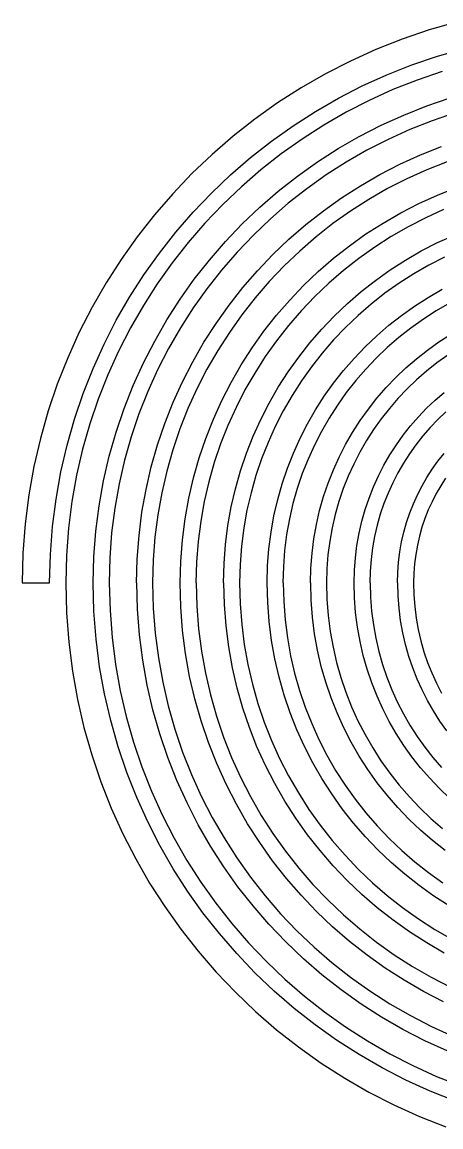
# Model space of a CAD drawing. Extents: x 0 to 85, y 0 to 82.
# Drawn here: x 0 to 29.6, y 2.5 to 80.7 of the extents above; entities that cross this region are included whole.
import ezdxf

# ---------------------------------------------------------------- set-up
doc = ezdxf.new("R2010")
doc.units = 0
doc.layers.get('0').update_dxf_attribs({"linetype": 'CONTINUOUS'})

msp = doc.modelspace()

# ---------------------------------------------------------------- linework, layer by layer
at = {"color": 0}
for p, q in [((30.7468, 80.6581), (28.8037, 80.1053)), ((28.8037, 80.1053), (26.9007, 79.459)), ((26.9007, 79.459), (25.0403, 78.7245)), ((25.0403, 78.7245), (23.2268, 77.9032)), ((27.5704, 77.6277), (29.3825, 78.2422)), ((29.3825, 78.2422), (31.2333, 78.7686)), ((23.2268, 77.9032), (21.4602, 76.998)), ((25.7996, 76.9288), (27.5704, 77.6277)), ((21.4602, 76.998), (19.7445, 76.0099)), ((24.0716, 76.1464), (25.7996, 76.9288)), ((29.7202, 77.1578), (27.9604, 76.5609)), ((19.7445, 76.0099), (18.0812, 74.942)), ((22.389, 75.2835), (24.0716, 76.1464)), ((26.2406, 75.8818), (24.5635, 75.1223)), ((27.9604, 76.5609), (26.2406, 75.8818)), ((20.7546, 74.3423), (22.389, 75.2835)), ((24.5635, 75.1223), (22.9292, 74.2844)), ((28.6301, 74.7296), (30.2989, 75.2962)), ((18.0812, 74.942), (16.4744, 73.7994)), ((19.1713, 73.3256), (20.7546, 74.3423)), ((22.9292, 74.2844), (21.3431, 73.3707)), ((26.9999, 74.0847), (28.6301, 74.7296)), ((16.4744, 73.7994), (14.9255, 72.5812)), ((25.4083, 73.364), (26.9999, 74.0847)), ((29.0146, 73.6808), (27.434, 73.0567)), ((30.631, 74.2294), (29.0146, 73.6808)), ((17.6403, 72.2369), (19.1713, 73.3256)), ((21.3431, 73.3707), (19.8052, 72.3844)), ((23.858, 72.5703), (25.4083, 73.364)), ((27.434, 73.0567), (25.8919, 72.3579)), ((14.9255, 72.5812), (13.4386, 71.2929)), ((16.1658, 71.0777), (17.6403, 72.2369)), ((19.8052, 72.3844), (18.3196, 71.3274)), ((22.3532, 71.7035), (23.858, 72.5703)), ((25.8919, 72.3579), (24.3899, 71.5892)), ((13.4386, 71.2929), (12.0151, 69.9354)), ((18.3196, 71.3274), (16.8879, 70.2014)), ((20.8952, 70.7679), (22.3532, 71.7035)), ((24.3899, 71.5892), (22.9319, 70.7485)), ((26.7353, 70.6011), (28.1919, 71.2597)), ((28.1919, 71.2597), (29.6843, 71.8495)), ((14.7491, 69.85), (16.1658, 71.0777)), ((19.4855, 69.7646), (20.8952, 70.7679)), ((22.9319, 70.7485), (21.5181, 69.8419)), ((25.3187, 69.8747), (26.7353, 70.6011)), ((30.0743, 70.7831), (28.6329, 70.2137)), ((12.0151, 69.9354), (10.6577, 68.5105)), ((13.3931, 68.5574), (14.7491, 69.85)), ((16.8879, 70.2014), (15.5126, 69.0093)), ((18.1281, 68.6964), (19.4855, 69.7646)), ((21.5181, 69.8419), (20.1538, 68.8703)), ((23.942, 69.0824), (25.3187, 69.8747)), ((27.2273, 69.5773), (25.8603, 68.8756)), ((28.6329, 70.2137), (27.2273, 69.5773)), ((15.5126, 69.0093), (14.1952, 67.7541)), ((20.1538, 68.8703), (18.8378, 67.8353)), ((22.6081, 68.2255), (23.942, 69.0824)), ((25.8603, 68.8756), (24.5305, 68.1108)), ((29.3922, 68.417), (30.744, 68.9515)), ((10.6577, 68.5105), (9.36791, 67.0235)), ((12.1006, 67.2013), (13.3931, 68.5574)), ((16.8231, 67.5665), (18.1281, 68.6964)), ((21.3183, 67.3089), (22.6081, 68.2255)), ((24.5305, 68.1108), (23.2434, 67.2842)), ((28.072, 67.8201), (29.3922, 68.417)), ((14.1952, 67.7541), (12.9398, 66.4379)), ((15.5746, 66.3758), (16.8231, 67.5665)), ((18.8378, 67.8353), (17.5727, 66.7413)), ((20.0767, 66.3317), (21.3183, 67.3089)), ((23.2434, 67.2842), (21.9976, 66.3981)), ((26.7877, 67.1615), (28.072, 67.8201)), ((29.8263, 67.3887), (28.5571, 66.8143)), ((9.36791, 67.0235), (8.15111, 65.4749)), ((10.8727, 65.7849), (12.1006, 67.2013)), ((17.5727, 66.7413), (16.3628, 65.5863)), ((24.332, 65.6678), (25.5405, 66.4436)), ((25.5405, 66.4436), (26.7877, 67.1615)), ((28.5571, 66.8143), (27.321, 66.1804)), ((9.7124, 64.3089), (10.8727, 65.7849)), ((12.9398, 66.4379), (11.7492, 65.0628)), ((14.3839, 65.1274), (15.5746, 66.3758)), ((18.8832, 65.2985), (20.0767, 66.3317)), ((21.9976, 66.3981), (20.7987, 65.4554)), ((23.1648, 64.8367), (24.332, 65.6678)), ((27.321, 66.1804), (26.1193, 65.4886)), ((8.15111, 65.4749), (7.00733, 63.8679)), ((11.7492, 65.0628), (10.6233, 63.6309)), ((13.2526, 63.8224), (14.3839, 65.1274)), ((16.3628, 65.5863), (15.2094, 64.3763)), ((17.7409, 64.2084), (18.8832, 65.2985)), ((20.7987, 65.4554), (19.6467, 64.4578)), ((26.1193, 65.4886), (24.9563, 64.7418)), ((28.2484, 64.4659), (29.4004, 65.0558)), ((29.4004, 65.0558), (30.5842, 65.592)), ((8.62376, 62.7793), (9.7124, 64.3089)), ((15.2094, 64.3763), (14.1139, 63.1126)), ((16.6522, 63.0661), (17.7409, 64.2084)), ((19.6467, 64.4578), (18.5443, 63.4062)), ((22.039, 63.9519), (23.1648, 64.8367)), ((24.9563, 64.7418), (23.8318, 63.9424)), ((27.1294, 63.821), (28.2484, 64.4659)), ((7.00733, 63.8679), (5.94071, 62.206)), ((10.6233, 63.6309), (9.56497, 62.1439)), ((12.1846, 62.4635), (13.2526, 63.8224)), ((18.5443, 63.4062), (17.4928, 62.3023)), ((20.9572, 63.0149), (22.039, 63.9519)), ((23.8318, 63.9424), (22.7487, 63.0908)), ((26.0463, 63.1254), (27.1294, 63.821)), ((28.79, 63.4668), (27.7192, 62.8495)), ((29.8924, 64.0334), (28.79, 63.4668)), ((7.60815, 61.196), (8.62376, 62.7793)), ((14.1139, 63.1126), (13.079, 61.7968)), ((15.6187, 61.8726), (16.6522, 63.0661)), ((19.9223, 62.0282), (20.9572, 63.0149)), ((22.7487, 63.0908), (21.7083, 62.188)), ((24.9976, 62.3796), (26.0463, 63.1254)), ((27.7192, 62.8495), (26.6802, 62.1841)), ((5.94071, 62.206), (4.95268, 60.4905)), ((9.56497, 62.1439), (8.57966, 60.6076)), ((11.1828, 61.0553), (12.1846, 62.4635)), ((13.079, 61.7968), (12.1074, 60.4312)), ((14.6417, 60.6309), (15.6187, 61.8726)), ((17.4928, 62.3023), (16.4951, 61.1505)), ((18.9356, 60.9921), (19.9223, 62.0282)), ((21.7083, 62.188), (20.7119, 61.2387)), ((23.9875, 61.5858), (24.9976, 62.3796)), ((26.6802, 62.1841), (25.677, 61.4701)), ((6.66694, 59.5616), (7.60815, 61.196)), ((10.2457, 59.5976), (11.1828, 61.0553)), ((16.4951, 61.1505), (15.5512, 59.9514)), ((17.9985, 59.9115), (18.9356, 60.9921)), ((20.7119, 61.2387), (19.7611, 60.2425)), ((23.0174, 60.7452), (23.9875, 61.5858)), ((25.677, 61.4701), (24.7096, 60.7095)), ((27.7702, 60.5677), (28.7293, 61.1837)), ((28.7293, 61.1837), (29.7188, 61.7527)), ((4.95268, 60.4905), (4.04731, 58.7237)), ((8.57966, 60.6076), (7.66604, 59.0201)), ((12.1074, 60.4312), (11.2007, 59.0187)), ((13.7239, 59.3411), (14.6417, 60.6309)), ((19.7611, 60.2425), (18.8598, 59.2018)), ((22.09, 59.8607), (23.0174, 60.7452)), ((24.7096, 60.7095), (23.7808, 59.9048)), ((26.8428, 59.9073), (27.7702, 60.5677)), ((29.3081, 60.2287), (28.3931, 59.6413)), ((30.2507, 60.7716), (29.3081, 60.2287)), ((5.80429, 57.8788), (6.66694, 59.5616)), ((9.38029, 58.0912), (10.2457, 59.5976)), ((15.5512, 59.9514), (14.6665, 58.7072)), ((17.1138, 58.7858), (17.9985, 59.9115)), ((21.2039, 58.9319), (22.09, 59.8607)), ((23.7808, 59.9048), (22.892, 59.0571)), ((25.9498, 59.206), (26.8428, 59.9073)), ((28.3931, 59.6413), (27.5098, 59.013)), ((4.04731, 58.7237), (3.22461, 56.9087)), ((7.66604, 59.0201), (6.82819, 57.3871)), ((11.2007, 59.0187), (10.3615, 57.5592)), ((12.8681, 58.0072), (13.7239, 59.3411)), ((14.6665, 58.7072), (13.8396, 57.4188)), ((16.2829, 57.6171), (17.1138, 58.7858)), ((18.8598, 59.2018), (18.0082, 58.1173)), ((20.3633, 57.9617), (21.2039, 58.9319)), ((22.892, 59.0571), (22.0445, 58.1685)), ((25.0927, 58.462), (25.9498, 59.206)), ((27.5098, 59.013), (26.6595, 58.3449)), ((5.02158, 56.1509), (5.80429, 57.8788)), ((8.58516, 56.5422), (9.38029, 58.0912)), ((12.0758, 56.6318), (12.8681, 58.0072)), ((18.0082, 58.1173), (17.2075, 56.9944)), ((19.5695, 56.9517), (20.3633, 57.9617)), ((22.0445, 58.1685), (21.2397, 57.2396)), ((24.27, 57.6792), (25.0927, 58.462)), ((26.6595, 58.3449), (25.8423, 57.6365)), ((28.677, 57.4516), (29.4831, 58.0249)), ((29.4831, 58.0249), (30.3182, 58.5611)), ((6.82819, 57.3871), (6.06887, 55.7086)), ((10.3615, 57.5592), (9.59115, 56.0585)), ((13.8396, 57.4188), (13.0748, 56.0903)), ((15.5071, 56.4085), (16.2829, 57.6171)), ((21.2397, 57.2396), (20.4804, 56.2737)), ((23.4873, 56.8579), (24.27, 57.6792)), ((25.8423, 57.6365), (25.0596, 56.8896)), ((27.8997, 56.8399), (28.677, 57.4516)), ((30.1184, 57.0837), (29.3563, 56.5422)), ((3.22461, 56.9087), (2.49011, 55.0485)), ((7.86447, 54.9508), (8.58516, 56.5422)), ((11.3482, 55.214), (12.0758, 56.6318)), ((14.7891, 55.1614), (15.5071, 56.4085)), ((17.2075, 56.9944), (16.4607, 55.8299)), ((18.824, 55.9043), (19.5695, 56.9517)), ((22.7445, 55.9992), (23.4873, 56.8579)), ((25.0596, 56.8896), (24.3141, 56.1082)), ((27.1529, 56.1936), (27.8997, 56.8399)), ((29.3563, 56.5422), (28.6218, 55.9636)), ((4.32153, 54.3789), (5.02158, 56.1509)), ((6.06887, 55.7086), (5.38949, 53.9888)), ((9.59115, 56.0585), (8.89385, 54.5165)), ((13.0748, 56.0903), (12.3734, 54.7218)), ((16.4607, 55.8299), (15.7703, 54.6294)), ((18.1281, 54.8199), (18.824, 55.9043)), ((20.4804, 56.2737), (19.7666, 55.269)), ((22.0417, 55.1064), (22.7445, 55.9992)), ((24.3141, 56.1082), (23.6058, 55.2898)), ((25.7569, 54.7977), (26.4377, 55.5113)), ((26.4377, 55.5113), (27.1529, 56.1936)), ((28.6218, 55.9636), (27.9163, 55.353)), ((2.49011, 55.0485), (1.84519, 53.1467)), ((7.22094, 53.3192), (7.86447, 54.9508)), ((10.6894, 53.7587), (11.3482, 55.214)), ((12.3734, 54.7218), (11.7367, 53.3164)), ((14.1304, 53.8773), (14.7891, 55.1614)), ((17.4845, 53.7009), (18.1281, 54.8199)), ((19.7666, 55.269), (19.0996, 54.2315)), ((21.383, 54.1803), (22.0417, 55.1064)), ((23.6058, 55.2898), (22.9361, 54.4393)), ((25.1092, 54.0508), (25.7569, 54.7977)), ((27.9163, 55.353), (27.2411, 54.7095)), ((3.70692, 52.5667), (4.32153, 54.3789)), ((5.38949, 53.9888), (4.7928, 52.2291)), ((8.89385, 54.5165), (8.26823, 52.9361)), ((15.7703, 54.6294), (15.1364, 53.3936)), ((19.0996, 54.2315), (18.4836, 53.1604)), ((20.767, 53.2211), (21.383, 54.1803)), ((22.9361, 54.4393), (22.3077, 53.5559)), ((24.4988, 53.2737), (25.1092, 54.0508)), ((26.5975, 54.0343), (25.9857, 53.3287)), ((27.2411, 54.7095), (26.5975, 54.0343)), ((29.2268, 53.9101), (29.8607, 54.4601)), ((6.65455, 51.6502), (7.22094, 53.3192)), ((10.0996, 52.2661), (10.6894, 53.7587)), ((11.7367, 53.3164), (11.1676, 51.8763)), ((13.5323, 52.5582), (14.1304, 53.8773)), ((15.1364, 53.3936), (14.5617, 52.1243)), ((16.8934, 52.5487), (17.4845, 53.7009)), ((18.4836, 53.1604), (17.9173, 52.0566)), ((20.1979, 52.2319), (20.767, 53.2211)), ((22.3077, 53.5559), (21.722, 52.6426)), ((23.9241, 52.4676), (24.4988, 53.2737)), ((25.9857, 53.3287), (25.4083, 52.5942)), ((28.039, 52.7237), (28.6191, 53.3315)), ((28.6191, 53.3315), (29.2268, 53.9101)), ((1.84519, 53.1467), (1.2926, 51.2039)), ((3.18051, 50.716), (3.70692, 52.5667)), ((8.26823, 52.9361), (7.72114, 51.3182)), ((12.999, 51.2064), (13.5323, 52.5582)), ((16.3573, 51.3662), (16.8934, 52.5487)), ((21.722, 52.6426), (21.1791, 51.6999)), ((23.3881, 51.6322), (23.9241, 52.4676)), ((25.4083, 52.5942), (24.8653, 51.8322)), ((27.4891, 52.0883), (28.039, 52.7237)), ((29.4073, 52.542), (28.8658, 51.9726)), ((29.9765, 53.0835), (29.4073, 52.542)), ((4.7928, 52.2291), (4.28156, 50.4335)), ((6.16948, 49.9456), (6.65455, 51.6502)), ((9.58289, 50.7393), (10.0996, 52.2661)), ((11.1676, 51.8763), (10.6674, 50.4017)), ((14.5617, 52.1243), (14.0477, 50.8219)), ((17.9173, 52.0566), (17.4046, 50.9242)), ((19.6742, 51.212), (20.1979, 52.2319)), ((21.1791, 51.6999), (20.6802, 50.7284)), ((22.8933, 50.7711), (23.3881, 51.6322)), ((24.8653, 51.8322), (24.3596, 51.0438)), ((26.971, 51.4283), (27.4891, 52.0883)), ((28.8658, 51.9726), (28.3504, 51.3789)), ((1.2926, 51.2039), (0.83371, 49.222)), ((7.72114, 51.3182), (7.24987, 49.6672)), ((12.5291, 49.8228), (12.999, 51.2064)), ((14.0477, 50.8219), (13.5957, 49.4908)), ((15.8791, 50.1523), (16.3573, 51.3662)), ((17.4046, 50.9242), (16.9458, 49.7625)), ((19.2002, 50.1661), (19.6742, 51.212)), ((24.3596, 51.0438), (23.8911, 50.2296)), ((26.4831, 50.7421), (26.971, 51.4283)), ((28.3504, 51.3789), (27.8653, 50.7601)), ((2.74367, 48.8294), (3.18051, 50.716)), ((4.28156, 50.4335), (3.85713, 48.6022)), ((9.13913, 49.1808), (9.58289, 50.7393)), ((10.6674, 50.4017), (10.2388, 48.8968)), ((15.4575, 48.9119), (15.8791, 50.1523)), ((18.7772, 49.0926), (19.2002, 50.1661)), ((20.6802, 50.7284), (20.2296, 49.7321)), ((22.4386, 49.8835), (22.8933, 50.7711)), ((23.8911, 50.2296), (23.4625, 49.3917)), ((25.6053, 49.3007), (26.027, 50.0338)), ((26.027, 50.0338), (26.4831, 50.7421)), ((27.4078, 50.1191), (26.982, 49.4552)), ((27.8653, 50.7601), (27.4078, 50.1191)), ((29.4266, 49.5942), (29.8552, 50.14)), ((5.76711, 48.2092), (6.16948, 49.9456)), ((7.24987, 49.6672), (6.86125, 47.9848)), ((12.1281, 48.4106), (12.5291, 49.8228)), ((13.5957, 49.4908), (13.2085, 48.1323)), ((16.9458, 49.7625), (16.5433, 48.5743)), ((20.2296, 49.7321), (19.8258, 48.7094)), ((22.0252, 48.9726), (22.4386, 49.8835)), ((23.4625, 49.3917), (23.0725, 48.5316)), ((25.2195, 48.5468), (25.6053, 49.3007)), ((26.982, 49.4552), (26.5879, 48.7687)), ((29.0242, 49.0291), (29.4266, 49.5942)), ((0.83371, 49.222), (0.47267, 47.2073)), ((2.40054, 46.9099), (2.74367, 48.8294)), ((3.85713, 48.6022), (3.52364, 46.7374)), ((8.77122, 47.5918), (9.13913, 49.1808)), ((10.2388, 48.8968), (9.88466, 47.3632)), ((15.0978, 47.6444), (15.4575, 48.9119)), ((16.5433, 48.5743), (16.1975, 47.3618)), ((18.4051, 47.9958), (18.7772, 49.0926)), ((19.8258, 48.7094), (19.4717, 47.6635)), ((21.6572, 48.0399), (22.0252, 48.9726)), ((23.0725, 48.5316), (22.7239, 47.6497)), ((24.8681, 47.7739), (25.2195, 48.5468)), ((26.5879, 48.7687), (26.2254, 48.0632)), ((28.6494, 48.4449), (29.0242, 49.0291)), ((5.45151, 46.4414), (5.76711, 48.2092)), ((6.86125, 47.9848), (6.55394, 46.2703)), ((11.7946, 46.9706), (12.1281, 48.4106)), ((13.2085, 48.1323), (12.8888, 46.7459)), ((18.0867, 46.8753), (18.4051, 47.9958)), ((21.3334, 47.0849), (21.6572, 48.0399)), ((24.5553, 46.9801), (24.8681, 47.7739)), ((26.2254, 48.0632), (25.8975, 47.3396)), ((27.9838, 47.22), (28.3022, 47.8413)), ((28.3022, 47.8413), (28.6494, 48.4449)), ((29.6209, 47.855), (29.2999, 47.2997)), ((29.9668, 48.3941), (29.6209, 47.855)), ((0.47267, 47.2073), (0.21222, 45.1584)), ((2.15249, 44.9598), (2.40054, 46.9099)), ((8.48184, 45.974), (8.77122, 47.5918)), ((9.88466, 47.3632), (9.60494, 45.8018)), ((11.5314, 45.5055), (11.7946, 46.9706)), ((14.7987, 46.3532), (15.0978, 47.6444)), ((16.1975, 47.3618), (15.9108, 46.1243)), ((19.4717, 47.6635), (19.1671, 46.5956)), ((21.055, 46.1091), (21.3334, 47.0849)), ((22.7239, 47.6497), (22.4179, 46.7473)), ((24.2796, 46.1684), (24.5553, 46.9801)), ((25.8975, 47.3396), (25.6039, 46.5956)), ((27.6944, 46.5804), (27.9838, 47.22)), ((29.2999, 47.2997), (29.0063, 46.7265)), ((3.52364, 46.7374), (3.28249, 44.8426)), ((5.22139, 44.6444), (5.45151, 46.4414)), ((6.55394, 46.2703), (6.33208, 44.5301)), ((12.8888, 46.7459), (12.6352, 45.3362)), ((14.5631, 45.0384), (14.7987, 46.3532)), ((15.9108, 46.1243), (15.6862, 44.8663)), ((17.8222, 45.7316), (18.0867, 46.8753)), ((19.1671, 46.5956), (18.915, 45.5069)), ((22.4179, 46.7473), (22.1561, 45.8251)), ((24.044, 45.339), (24.2796, 46.1684)), ((25.6039, 46.5956), (25.3463, 45.8364)), ((27.4354, 45.926), (27.6944, 46.5804)), ((28.7404, 46.1395), (28.502, 45.5359)), ((29.0063, 46.7265), (28.7404, 46.1395)), ((8.27236, 44.3315), (8.48184, 45.974)), ((9.60494, 45.8018), (9.40234, 44.2158)), ((11.3426, 44.0161), (11.5314, 45.5055)), ((17.6127, 44.5699), (17.8222, 45.7316)), ((18.915, 45.5069), (18.7165, 44.4003)), ((20.8249, 45.1157), (21.055, 46.1091)), ((22.1561, 45.8251), (21.9384, 44.8867)), ((23.8483, 44.4941), (24.044, 45.339)), ((25.3463, 45.8364), (25.1258, 45.0603)), ((27.208, 45.2575), (27.4354, 45.926)), ((28.502, 45.5359), (28.2939, 44.9199)), ((0.21222, 45.1584), (0.05374, 43.0802)), ((2.00091, 42.9796), (2.15249, 44.9598)), ((3.28249, 44.8426), (3.13504, 42.9218)), ((5.08219, 42.8212), (5.22139, 44.6444)), ((12.6352, 45.3362), (12.4533, 43.9014)), ((14.3922, 43.7032), (14.5631, 45.0384)), ((15.6862, 44.8663), (15.5236, 43.5875)), ((17.4625, 43.3874), (17.6127, 44.5699)), ((20.6444, 44.1029), (20.8249, 45.1157)), ((21.9384, 44.8867), (21.7675, 43.9304)), ((25.1258, 45.0603), (24.9425, 44.2694)), ((26.8525, 43.8767), (27.0137, 44.5742)), ((27.0137, 44.5742), (27.208, 45.2575)), ((28.2939, 44.9199), (28.1147, 44.2902)), ((6.33208, 44.5301), (6.19841, 42.7648)), ((8.14557, 42.6642), (8.27236, 44.3315)), ((9.40234, 44.2158), (9.27971, 42.606)), ((11.2269, 42.5055), (11.3426, 44.0161)), ((12.4533, 43.9014), (12.3417, 42.4476)), ((18.7165, 44.4003), (18.5732, 43.2745)), ((20.5135, 43.0749), (20.6444, 44.1029)), ((21.7675, 43.9304), (21.6435, 42.9588)), ((23.694, 43.6344), (23.8483, 44.4941)), ((24.9425, 44.2694), (24.7978, 43.4633)), ((26.7257, 43.1669), (26.8525, 43.8767)), ((28.1147, 44.2902), (27.9659, 43.6481)), ((0.05374, 43.0802), (0, 40.9744)), ((14.2889, 42.3471), (14.3922, 43.7032)), ((15.5236, 43.5875), (15.4244, 42.2892)), ((17.3716, 42.1901), (17.4625, 43.3874)), ((18.5732, 43.2745), (18.4864, 42.1323)), ((20.4336, 42.0317), (20.5135, 43.0749)), ((23.5838, 42.7591), (23.694, 43.6344)), ((24.7978, 43.4633), (24.6944, 42.6462)), ((26.6333, 42.4462), (26.7257, 43.1669)), ((27.8488, 42.9948), (27.7647, 42.3305)), ((27.9659, 43.6481), (27.8488, 42.9948)), ((1.94992, 40.9744), (2.00091, 42.9796)), ((3.13504, 42.9218), (3.08543, 40.9744)), ((5.03534, 40.9744), (5.08219, 42.8212)), ((6.19841, 42.7648), (6.15294, 40.9744)), ((8.10288, 40.9744), (8.14557, 42.6642)), ((9.27971, 42.606), (9.23837, 40.9744)), ((11.1883, 40.9744), (11.2269, 42.5055)), ((12.3417, 42.4476), (12.3045, 40.9744)), ((14.2544, 40.9744), (14.2889, 42.3471)), ((15.4244, 42.2892), (15.3913, 40.9744)), ((21.6435, 42.9588), (21.5677, 41.9735)), ((23.5162, 41.873), (23.5838, 42.7591)), ((24.6944, 42.6462), (24.631, 41.8151)), ((26.5782, 41.716), (26.6333, 42.4462)), ((27.7647, 42.3305), (27.7124, 41.6567)), ((17.3412, 40.9744), (17.3716, 42.1901)), ((18.4864, 42.1323), (18.4574, 40.9744)), ((20.4074, 40.9744), (20.4336, 42.0317)), ((21.5677, 41.9735), (21.5429, 40.9744)), ((23.4928, 40.9744), (23.5162, 41.873)), ((24.631, 41.8151), (24.609, 40.9744)), ((26.5589, 40.9744), (26.5782, 41.716)), ((27.7124, 41.6567), (27.6958, 40.9744)), ((0, 40.9744), (0.06063, 40.9744)), ((0.06063, 40.9744), (0.12127, 40.9744)), ((0.12127, 40.9744), (0.18328, 40.9744)), ((0.18328, 40.9744), (0.24391, 40.9744)), ((0.24391, 40.9744), (0.30455, 40.9744)), ((0.30455, 40.9744), (0.36518, 40.9744)), ((0.36518, 40.9744), (0.42581, 40.9744)), ((0.42581, 40.9744), (0.48783, 40.9744)), ((0.48783, 40.9744), (0.54846, 40.9744)), ((0.54846, 40.9744), (0.60909, 40.9744)), ((0.60909, 40.9744), (0.66973, 40.9744)), ((0.66973, 40.9744), (0.73174, 40.9744)), ((0.73174, 40.9744), (0.79237, 40.9744)), ((0.79237, 40.9744), (0.85301, 40.9744)), ((0.85301, 40.9744), (0.91364, 40.9744)), ((0.91364, 40.9744), (0.97427, 40.9744)), ((0.97427, 40.9744), (1.03628, 40.9744)), ((1.03628, 40.9744), (1.09692, 40.9744)), ((1.09692, 40.9744), (1.15755, 40.9744)), ((1.15755, 40.9744), (1.21818, 40.9744)), ((1.21818, 40.9744), (1.27882, 40.9744)), ((1.27882, 40.9744), (1.34083, 40.9744)), ((1.34083, 40.9744), (1.40147, 40.9744)), ((1.40147, 40.9744), (1.4621, 40.9744)), ((1.4621, 40.9744), (1.52411, 40.9744)), ((1.52411, 40.9744), (1.58474, 40.9744)), ((1.58474, 40.9744), (1.64538, 40.9744)), ((1.64538, 40.9744), (1.70601, 40.9744)), ((1.70601, 40.9744), (1.76664, 40.9744)), ((1.76664, 40.9744), (1.82728, 40.9744)), ((1.82728, 40.9744), (1.88929, 40.9744)), ((1.88929, 40.9744), (1.94992, 40.9744)), ((3.08543, 40.9744), (3.13917, 38.8705)), ((5.08635, 38.9696), (5.03534, 40.9744)), ((6.15294, 40.9744), (6.15294, 40.9744)), ((6.15294, 40.9744), (6.15294, 40.9744)), ((6.15294, 40.9744), (6.15431, 40.9744)), ((6.15431, 40.9744), (6.15431, 40.9744)), ((6.15431, 40.9744), (6.15569, 40.9744)), ((6.15569, 40.9744), (6.15569, 40.9744)), ((6.15569, 40.9744), (6.15707, 40.9744)), ((6.15707, 40.9744), (6.15707, 40.9744)), ((6.15707, 40.9744), (6.15844, 40.9744)), ((6.15844, 40.9744), (6.15844, 40.9744)), ((6.15844, 40.9744), (6.15844, 40.9744)), ((6.15844, 40.9744), (6.15982, 40.9744)), ((6.15982, 40.9744), (6.15982, 40.9744)), ((6.15982, 40.9744), (6.16119, 40.9744)), ((6.16119, 40.9744), (6.16119, 40.9744)), ((6.16119, 40.9744), (6.1626, 40.9744)), ((6.1626, 40.9744), (6.1626, 40.9744)), ((6.1626, 40.9744), (6.1626, 40.9744)), ((6.1626, 40.9744), (6.16398, 40.9744)), ((6.16398, 40.9744), (6.16398, 40.9744)), ((6.16398, 40.9744), (6.16536, 40.9744)), ((6.16536, 40.9744), (6.16536, 40.9744)), ((6.16536, 40.9744), (6.16673, 40.9744)), ((6.16673, 40.9744), (6.16673, 40.9744)), ((6.16673, 40.9744), (6.16811, 40.9744)), ((6.16811, 40.9744), (6.16811, 40.9744)), ((6.16811, 40.9744), (6.16811, 40.9744)), ((6.16811, 40.9744), (6.16948, 40.9744)), ((6.16948, 40.9744), (6.16948, 40.9744)), ((6.16948, 40.9744), (6.17086, 40.9744)), ((6.17086, 40.9744), (6.17086, 40.9744)), ((6.17086, 40.9744), (6.17224, 40.9744)), ((6.17224, 40.9744), (6.22184, 39.0289)), ((8.10426, 40.9744), (8.10288, 40.9744)), ((8.10288, 40.9744), (8.10288, 40.9744)), ((8.10288, 40.9744), (8.10288, 40.9744)), ((8.10563, 40.9744), (8.10426, 40.9744)), ((8.10426, 40.9744), (8.10426, 40.9744)), ((8.10701, 40.9744), (8.10563, 40.9744)), ((8.10563, 40.9744), (8.10563, 40.9744)), ((8.10563, 40.9744), (8.10563, 40.9744)), ((8.10839, 40.9744), (8.10701, 40.9744)), ((8.10701, 40.9744), (8.10701, 40.9744)), ((8.10976, 40.9744), (8.10839, 40.9744)), ((8.10839, 40.9744), (8.10839, 40.9744)), ((8.11114, 40.9744), (8.10976, 40.9744)), ((8.10976, 40.9744), (8.10976, 40.9744)), ((8.11251, 40.9744), (8.11114, 40.9744)), ((8.11114, 40.9744), (8.11114, 40.9744)), ((8.11389, 40.9744), (8.11251, 40.9744)), ((8.11251, 40.9744), (8.11251, 40.9744)), ((8.11251, 40.9744), (8.11251, 40.9744)), ((8.11526, 40.9744), (8.11389, 40.9744)), ((8.11664, 40.9744), (8.11526, 40.9744)), ((8.11526, 40.9744), (8.11526, 40.9744)), ((8.11526, 40.9744), (8.11526, 40.9744)), ((8.11802, 40.9744), (8.11664, 40.9744)), ((8.11664, 40.9744), (8.11664, 40.9744)), ((8.11939, 40.9744), (8.11802, 40.9744)), ((8.11802, 40.9744), (8.11802, 40.9744)), ((8.12077, 40.9744), (8.11939, 40.9744)), ((8.11939, 40.9744), (8.11939, 40.9744)), ((8.12214, 40.9744), (8.12077, 40.9744)), ((8.12077, 40.9744), (8.12077, 40.9744)), ((8.12077, 40.9744), (8.12077, 40.9744)), ((8.16899, 39.128), (8.12214, 40.9744)), ((9.23837, 40.9744), (9.28384, 39.1859)), ((11.231, 39.285), (11.1883, 40.9744)), ((12.3045, 40.9744), (12.3059, 40.9744)), ((12.3059, 40.9744), (12.3059, 40.9744)), ((12.3059, 40.9744), (12.3073, 40.9744)), ((12.3073, 40.9744), (12.3073, 40.9744)), ((12.3073, 40.9744), (12.3086, 40.9744)), ((12.3086, 40.9744), (12.3086, 40.9744)), ((12.3086, 40.9744), (12.3086, 40.9744)), ((12.3086, 40.9744), (12.31, 40.9744)), ((12.31, 40.9744), (12.31, 40.9744)), ((12.31, 40.9744), (12.3114, 40.9744)), ((12.3114, 40.9744), (12.3114, 40.9744)), ((12.3114, 40.9744), (12.3128, 40.9744)), ((12.3128, 40.9744), (12.3128, 40.9744)), ((12.3128, 40.9744), (12.3128, 40.9744)), ((12.3128, 40.9744), (12.3141, 40.9744)), ((12.3141, 40.9744), (12.3141, 40.9744)), ((12.3141, 40.9744), (12.3155, 40.9744)), ((12.3155, 40.9744), (12.3155, 40.9744)), ((12.3155, 40.9744), (12.3155, 40.9744)), ((12.3155, 40.9744), (12.3169, 40.9744)), ((12.3169, 40.9744), (12.3169, 40.9744)), ((12.3169, 40.9744), (12.3183, 40.9744)), ((12.3183, 40.9744), (12.3183, 40.9744)), ((12.3183, 40.9744), (12.3197, 40.9744)), ((12.3197, 40.9744), (12.3197, 40.9744)), ((12.3197, 40.9744), (12.321, 40.9744)), ((12.321, 40.9744), (12.321, 40.9744)), ((12.321, 40.9744), (12.321, 40.9744)), ((12.321, 40.9744), (12.3224, 40.9744)), ((12.3224, 40.9744), (12.3224, 40.9744)), ((12.3224, 40.9744), (12.3238, 40.9744)), ((12.3238, 40.9744), (12.3238, 40.9744)), ((12.3238, 40.9744), (12.3651, 39.3442)), ((14.2558, 40.9744), (14.2544, 40.9744)), ((14.2544, 40.9744), (14.2544, 40.9744)), ((14.2572, 40.9744), (14.2558, 40.9744)), ((14.2558, 40.9744), (14.2558, 40.9744)), ((14.2586, 40.9744), (14.2572, 40.9744)), ((14.2572, 40.9744), (14.2572, 40.9744)), ((14.2599, 40.9744), (14.2586, 40.9744)), ((14.2586, 40.9744), (14.2586, 40.9744)), ((14.2613, 40.9744), (14.2599, 40.9744)), ((14.2599, 40.9744), (14.2599, 40.9744)), ((14.2627, 40.9744), (14.2613, 40.9744)), ((14.2613, 40.9744), (14.2613, 40.9744)), ((14.2613, 40.9744), (14.2613, 40.9744)), ((14.2641, 40.9744), (14.2627, 40.9744)), ((14.2627, 40.9744), (14.2627, 40.9744)), ((14.2655, 40.9744), (14.2641, 40.9744)), ((14.2641, 40.9744), (14.2641, 40.9744)), ((14.2668, 40.9744), (14.2655, 40.9744)), ((14.2655, 40.9744), (14.2655, 40.9744)), ((14.2682, 40.9744), (14.2668, 40.9744)), ((14.2668, 40.9744), (14.2668, 40.9744)), ((14.2696, 40.9744), (14.2682, 40.9744)), ((14.2682, 40.9744), (14.2682, 40.9744)), ((14.2682, 40.9744), (14.2682, 40.9744)), ((14.271, 40.9744), (14.2696, 40.9744)), ((14.2696, 40.9744), (14.2696, 40.9744)), ((14.2723, 40.9744), (14.271, 40.9744)), ((14.271, 40.9744), (14.271, 40.9744)), ((14.2737, 40.9744), (14.2723, 40.9744)), ((14.2723, 40.9744), (14.2723, 40.9744)), ((14.2723, 40.9744), (14.2723, 40.9744)), ((14.3123, 39.4448), (14.2737, 40.9744)), ((14.2737, 40.9744), (14.2737, 40.9744)), ((15.3913, 40.9744), (15.4285, 39.5016)), ((17.3757, 39.6021), (17.3412, 40.9744)), ((18.4574, 40.9744), (18.4574, 40.9744)), ((18.4574, 40.9744), (18.4588, 40.9744)), ((18.4588, 40.9744), (18.4588, 40.9744)), ((18.4588, 40.9744), (18.4602, 40.9744)), ((18.4602, 40.9744), (18.4602, 40.9744)), ((18.4602, 40.9744), (18.4602, 40.9744)), ((18.4602, 40.9744), (18.4616, 40.9744)), ((18.4616, 40.9744), (18.4616, 40.9744)), ((18.4616, 40.9744), (18.4629, 40.9744)), ((18.4629, 40.9744), (18.4629, 40.9744)), ((18.4629, 40.9744), (18.4643, 40.9744)), ((18.4643, 40.9744), (18.4643, 40.9744)), ((18.4643, 40.9744), (18.4657, 40.9744)), ((18.4657, 40.9744), (18.4657, 40.9744)), ((18.4657, 40.9744), (18.4657, 40.9744)), ((18.4657, 40.9744), (18.4671, 40.9744)), ((18.4671, 40.9744), (18.4671, 40.9744)), ((18.4671, 40.9744), (18.4685, 40.9744)), ((18.4685, 40.9744), (18.4685, 40.9744)), ((18.4685, 40.9744), (18.4685, 40.9744)), ((18.4685, 40.9744), (18.4699, 40.9744)), ((18.4699, 40.9744), (18.4699, 40.9744)), ((18.4699, 40.9744), (18.4712, 40.9744)), ((18.4712, 40.9744), (18.4712, 40.9744)), ((18.4712, 40.9744), (18.4726, 40.9744)), ((18.4726, 40.9744), (18.4726, 40.9744)), ((18.4726, 40.9744), (18.4726, 40.9744)), ((18.4726, 40.9744), (18.474, 40.9744)), ((18.474, 40.9744), (18.474, 40.9744)), ((18.474, 40.9744), (18.4754, 40.9744)), ((18.4754, 40.9744), (18.4754, 40.9744)), ((18.4754, 40.9744), (18.4767, 40.9744)), ((18.4767, 40.9744), (18.5098, 39.6614)), ((20.4088, 40.9744), (20.4074, 40.9744)), ((20.4074, 40.9744), (20.4074, 40.9744)), ((20.4074, 40.9744), (20.4074, 40.9744)), ((20.4101, 40.9744), (20.4088, 40.9744)), ((20.4088, 40.9744), (20.4088, 40.9744)), ((20.4115, 40.9744), (20.4101, 40.9744)), ((20.4101, 40.9744), (20.4101, 40.9744)), ((20.4129, 40.9744), (20.4115, 40.9744)), ((20.4115, 40.9744), (20.4115, 40.9744)), ((20.4143, 40.9744), (20.4129, 40.9744)), ((20.4129, 40.9744), (20.4129, 40.9744)), ((20.4129, 40.9744), (20.4129, 40.9744)), ((20.4156, 40.9744), (20.4143, 40.9744)), ((20.4143, 40.9744), (20.4143, 40.9744)), ((20.417, 40.9744), (20.4156, 40.9744)), ((20.4156, 40.9744), (20.4156, 40.9744)), ((20.4184, 40.9744), (20.417, 40.9744)), ((20.417, 40.9744), (20.417, 40.9744)), ((20.4198, 40.9744), (20.4184, 40.9744)), ((20.4184, 40.9744), (20.4184, 40.9744)), ((20.4211, 40.9744), (20.4198, 40.9744)), ((20.4198, 40.9744), (20.4198, 40.9744)), ((20.4198, 40.9744), (20.4198, 40.9744)), ((20.4225, 40.9744), (20.4211, 40.9744)), ((20.4211, 40.9744), (20.4211, 40.9744)), ((20.4239, 40.9744), (20.4225, 40.9744)), ((20.4225, 40.9744), (20.4225, 40.9744)), ((20.4253, 40.9744), (20.4239, 40.9744)), ((20.4239, 40.9744), (20.4239, 40.9744)), ((20.4266, 40.9744), (20.4253, 40.9744)), ((20.4253, 40.9744), (20.4253, 40.9744)), ((20.457, 39.7605), (20.4266, 40.9744)), ((20.4266, 40.9744), (20.4266, 40.9744)), ((21.5429, 40.9744), (21.5718, 39.8184)), ((23.519, 39.9175), (23.4928, 40.9744)), ((24.609, 40.9744), (24.6104, 40.9744)), ((24.6104, 40.9744), (24.6104, 40.9744)), ((24.6104, 40.9744), (24.6118, 40.9744)), ((24.6118, 40.9744), (24.6118, 40.9744)), ((24.6118, 40.9744), (24.6131, 40.9744)), ((24.6131, 40.9744), (24.6131, 40.9744)), ((24.6131, 40.9744), (24.6131, 40.9744)), ((24.6131, 40.9744), (24.6145, 40.9744)), ((24.6145, 40.9744), (24.6145, 40.9744)), ((24.6145, 40.9744), (24.6159, 40.9744)), ((24.6159, 40.9744), (24.6159, 40.9744)), ((24.6159, 40.9744), (24.6173, 40.9744)), ((24.6173, 40.9744), (24.6173, 40.9744)), ((24.6173, 40.9744), (24.6173, 40.9744)), ((24.6173, 40.9744), (24.6187, 40.9744)), ((24.6187, 40.9744), (24.6187, 40.9744)), ((24.6187, 40.9744), (24.62, 40.9744)), ((24.62, 40.9744), (24.62, 40.9744)), ((24.62, 40.9744), (24.62, 40.9744)), ((24.62, 40.9744), (24.6214, 40.9744)), ((24.6214, 40.9744), (24.6214, 40.9744)), ((24.6214, 40.9744), (24.6228, 40.9744)), ((24.6228, 40.9744), (24.6228, 40.9744)), ((24.6228, 40.9744), (24.6242, 40.9744)), ((24.6242, 40.9744), (24.6242, 40.9744)), ((24.6242, 40.9744), (24.6255, 40.9744)), ((24.6255, 40.9744), (24.6255, 40.9744)), ((24.6255, 40.9744), (24.6255, 40.9744)), ((24.6255, 40.9744), (24.6269, 40.9744)), ((24.6269, 40.9744), (24.6269, 40.9744)), ((24.6269, 40.9744), (24.6283, 40.9744)), ((24.6283, 40.9744), (24.6283, 40.9744)), ((24.6283, 40.9744), (24.6545, 39.9768)), ((26.5603, 40.9744), (26.5589, 40.9744)), ((26.5617, 40.9744), (26.5603, 40.9744)), ((26.5603, 40.9744), (26.5603, 40.9744)), ((26.5603, 40.9744), (26.5603, 40.9744)), ((26.5631, 40.9744), (26.5617, 40.9744)), ((26.5617, 40.9744), (26.5617, 40.9744)), ((26.5644, 40.9744), (26.5631, 40.9744)), ((26.5631, 40.9744), (26.5631, 40.9744)), ((26.5658, 40.9744), (26.5644, 40.9744)), ((26.5644, 40.9744), (26.5644, 40.9744)), ((26.5672, 40.9744), (26.5658, 40.9744)), ((26.5658, 40.9744), (26.5658, 40.9744)), ((26.5658, 40.9744), (26.5658, 40.9744)), ((26.5686, 40.9744), (26.5672, 40.9744)), ((26.5672, 40.9744), (26.5672, 40.9744)), ((26.57, 40.9744), (26.5686, 40.9744)), ((26.5686, 40.9744), (26.5686, 40.9744)), ((26.5713, 40.9744), (26.57, 40.9744)), ((26.57, 40.9744), (26.57, 40.9744)), ((26.5727, 40.9744), (26.5713, 40.9744)), ((26.5713, 40.9744), (26.5713, 40.9744)), ((26.5741, 40.9744), (26.5727, 40.9744)), ((26.5727, 40.9744), (26.5727, 40.9744)), ((26.5727, 40.9744), (26.5727, 40.9744)), ((26.5755, 40.9744), (26.5741, 40.9744)), ((26.5741, 40.9744), (26.5741, 40.9744)), ((26.5768, 40.9744), (26.5755, 40.9744)), ((26.5755, 40.9744), (26.5755, 40.9744)), ((26.5782, 40.9744), (26.5768, 40.9744)), ((26.5768, 40.9744), (26.5768, 40.9744)), ((26.6016, 40.0763), (26.5782, 40.9744)), ((26.5782, 40.9744), (26.5782, 40.9744)), ((26.5782, 40.9744), (26.5782, 40.9744)), ((27.6958, 40.9744), (27.7165, 40.1341)), ((23.5989, 38.8743), (23.519, 39.9175)), ((24.6545, 39.9768), (24.7289, 38.9915)), ((26.6692, 39.1901), (26.6016, 40.0763)), ((27.7165, 40.1341), (27.7799, 39.3044)), ((8.3082, 37.3048), (8.16899, 39.128)), ((9.28384, 39.1859), (9.41888, 37.4191)), ((11.3578, 37.6192), (11.231, 39.285)), ((12.3651, 39.3442), (12.4878, 37.7349)), ((14.428, 37.9331), (14.3123, 39.4448)), ((15.4285, 39.5016), (15.5388, 38.0478)), ((17.479, 38.2475), (17.3757, 39.6021)), ((18.5098, 39.6614), (18.609, 38.3632)), ((20.5493, 38.5618), (20.457, 39.7605)), ((21.5718, 39.8184), (21.66, 38.6761)), ((26.7808, 38.3163), (26.6692, 39.1901)), ((27.7799, 39.3044), (27.8846, 38.4859)), ((3.13917, 38.8705), (3.29765, 36.7908)), ((5.23794, 36.9905), (5.08635, 38.9696)), ((6.22184, 39.0289), (6.36792, 37.1066)), ((18.609, 38.3632), (18.7716, 37.0844)), ((20.6995, 37.3807), (20.5493, 38.5618)), ((21.66, 38.6761), (21.8033, 37.55)), ((23.7298, 37.8464), (23.5989, 38.8743)), ((24.7289, 38.9915), (24.8529, 38.0199)), ((26.9338, 37.4565), (26.7808, 38.3163)), ((27.8846, 38.4859), (28.0279, 37.6809)), ((11.5673, 35.9752), (11.3578, 37.6192)), ((12.4878, 37.7349), (12.6904, 36.1488)), ((14.6182, 36.4451), (14.428, 37.9331)), ((15.5388, 38.0478), (15.722, 36.6145)), ((17.6485, 36.9122), (17.479, 38.2475)), ((21.8033, 37.55), (22.0004, 36.4423)), ((23.9117, 36.8349), (23.7298, 37.8464)), ((24.8529, 38.0199), (25.0238, 37.0635)), ((28.0279, 37.6809), (28.2112, 36.89)), ((3.29765, 36.7908), (3.55946, 34.7431)), ((5.48598, 35.0394), (5.23794, 36.9905)), ((6.36792, 37.1066), (6.60908, 35.213)), ((8.53694, 35.5092), (8.3082, 37.3048)), ((9.41888, 37.4191), (9.64075, 35.6789)), ((17.8842, 35.596), (17.6485, 36.9122)), ((18.7716, 37.0844), (18.9976, 35.8249)), ((20.9076, 36.2176), (20.6995, 37.3807)), ((24.1419, 35.8415), (23.9117, 36.8349)), ((25.0238, 37.0635), (25.2415, 36.1237)), ((27.1294, 36.6102), (26.9338, 37.4565)), ((28.2112, 36.89), (28.4331, 36.1142)), ((11.8567, 34.3586), (11.5673, 35.9752)), ((12.6904, 36.1488), (12.9701, 34.5874)), ((14.8801, 34.9787), (14.6182, 36.4451)), ((15.722, 36.6145), (15.9742, 35.2034)), ((21.1722, 35.0752), (20.9076, 36.2176)), ((22.0004, 36.4423), (22.2526, 35.3536)), ((25.2415, 36.1237), (25.5034, 35.2034)), ((27.3665, 35.7823), (27.1294, 36.6102)), ((28.4331, 36.1142), (28.6907, 35.3536)), ((6.60908, 35.213), (6.94256, 33.3485)), ((8.85253, 33.7413), (8.53694, 35.5092)), ((9.64075, 35.6789), (9.94668, 33.9659)), ((15.9742, 35.2034), (16.2953, 33.8184)), ((18.1832, 34.3049), (17.8842, 35.596)), ((18.9976, 35.8249), (19.2829, 34.5888)), ((22.2526, 35.3536), (22.5571, 34.2856)), ((24.4189, 34.8657), (24.1419, 35.8415)), ((25.5034, 35.2034), (25.8093, 34.3008)), ((27.6407, 34.9705), (27.3665, 35.7823)), ((28.6907, 35.3536), (28.9829, 34.6108)), ((3.55946, 34.7431), (3.91915, 32.727)), ((5.83046, 33.1198), (5.48598, 35.0394)), ((12.9701, 34.5874), (13.3256, 33.0522)), ((15.2135, 33.5401), (14.8801, 34.9787)), ((19.2829, 34.5888), (19.6288, 33.3747)), ((21.4905, 33.9549), (21.1722, 35.0752)), ((24.7427, 33.9108), (24.4189, 34.8657)), ((27.9549, 34.1767), (27.6407, 34.9705)), ((28.9829, 34.6108), (29.3122, 33.886)), ((9.25491, 32.0036), (8.85253, 33.7413)), ((9.94668, 33.9659), (10.3367, 32.2819)), ((12.2246, 32.7697), (11.8567, 34.3586)), ((16.2953, 33.8184), (16.6812, 32.4583)), ((18.5443, 33.0384), (18.1832, 34.3049)), ((21.8626, 32.8566), (21.4905, 33.9549)), ((22.5571, 34.2856), (22.9113, 33.2411)), ((25.112, 32.9765), (24.7427, 33.9108)), ((25.8093, 34.3008), (26.1579, 33.4188)), ((28.3049, 33.4023), (27.9549, 34.1767)), ((29.3122, 33.886), (29.6733, 33.1804)), ((6.26731, 31.2333), (5.83046, 33.1198)), ((6.94256, 33.3485), (7.36699, 31.5171)), ((13.3256, 33.0522), (13.7528, 31.5474)), ((15.6159, 32.1276), (15.2135, 33.5401)), ((18.9646, 31.7968), (18.5443, 33.0384)), ((19.6288, 33.3747), (20.0311, 32.1868)), ((22.287, 31.7845), (21.8626, 32.8566)), ((22.9113, 33.2411), (23.315, 32.2185)), ((25.524, 32.0656), (25.112, 32.9765)), ((26.1579, 33.4188), (26.5479, 32.5575)), ((28.6921, 32.6485), (28.3049, 33.4023)), ((3.91915, 32.727), (4.37804, 30.7468)), ((10.3367, 32.2819), (10.8066, 30.631)), ((12.6683, 31.2112), (12.2246, 32.7697)), ((16.0845, 30.744), (15.6159, 32.1276)), ((16.6812, 32.4583), (17.1331, 31.1271)), ((20.0311, 32.1868), (20.49, 31.0251)), ((23.315, 32.2185), (23.767, 31.2208)), ((25.9788, 31.1795), (25.524, 32.0656)), ((26.5479, 32.5575), (26.9779, 31.7197)), ((29.1138, 31.9168), (28.6921, 32.6485)), ((7.36699, 31.5171), (7.87823, 29.7202)), ((9.73998, 30.3003), (9.25491, 32.0036)), ((13.7528, 31.5474), (14.253, 30.0743)), ((19.4441, 30.5842), (18.9646, 31.7968)), ((22.761, 30.7371), (22.287, 31.7845)), ((26.9779, 31.7197), (27.4464, 30.9066)), ((29.5686, 31.207), (29.1138, 31.9168)), ((4.37804, 30.7468), (4.93063, 28.8037)), ((6.79372, 29.3825), (6.26731, 31.2333)), ((10.8066, 30.631), (11.355, 29.0146)), ((13.1864, 29.6843), (12.6683, 31.2112)), ((16.6178, 29.3922), (16.0845, 30.744)), ((17.1331, 31.1271), (17.6471, 29.8263)), ((19.9802, 29.4004), (19.4441, 30.5842)), ((20.49, 31.0251), (21.0027, 29.8924)), ((23.2833, 29.7188), (22.761, 30.7371)), ((23.767, 31.2208), (24.2645, 30.2507)), ((26.4749, 30.3182), (25.9788, 31.1795)), ((27.4464, 30.9066), (27.9521, 30.1184)), ((30.0564, 30.5222), (29.5686, 31.207)), ((7.87823, 29.7202), (8.47492, 27.9604)), ((10.3063, 28.6301), (9.73998, 30.3003)), ((14.253, 30.0743), (14.8222, 28.6329)), ((17.6471, 29.8263), (18.2218, 28.5557)), ((21.0027, 29.8924), (21.569, 28.79)), ((23.8525, 28.7293), (23.2833, 29.7188)), ((24.2645, 30.2507), (24.8074, 29.3067)), ((27.0109, 29.4831), (26.4749, 30.3182)), ((27.9521, 30.1184), (28.4937, 29.3563)), ((7.40833, 27.5704), (6.79372, 29.3825)), ((11.355, 29.0146), (11.9793, 27.434)), ((13.7749, 28.1919), (13.1864, 29.6843)), ((17.2158, 28.072), (16.6178, 29.3922)), ((20.57, 28.2484), (19.9802, 29.4004)), ((24.8074, 29.3067), (25.3931, 28.3931)), ((27.5842, 28.677), (27.0109, 29.4831)), ((28.4937, 29.3563), (29.0711, 28.6218)), ((4.93063, 28.8037), (5.57692, 26.9007)), ((10.9499, 26.9999), (10.3063, 28.6301)), ((14.435, 26.7353), (13.7749, 28.1919)), ((14.8222, 28.6329), (15.4588, 27.2273)), ((18.2218, 28.5557), (18.8557, 27.321)), ((21.2149, 27.1294), (20.57, 28.2484)), ((21.569, 28.79), (22.1864, 27.7179)), ((24.4685, 27.7702), (23.8525, 28.7293)), ((25.3931, 28.3931), (26.0229, 27.5112)), ((28.1947, 27.8997), (27.5842, 28.677)), ((29.0711, 28.6218), (29.6829, 27.9163)), ((8.10701, 25.7996), (7.40833, 27.5704)), ((8.47492, 27.9604), (9.1543, 26.2406)), ((11.9793, 27.434), (12.6766, 25.8919)), ((17.8745, 26.7891), (17.2158, 28.072)), ((22.1864, 27.7179), (22.852, 26.6802)), ((25.1272, 26.8428), (24.4685, 27.7702)), ((26.0229, 27.5112), (26.6912, 26.6595)), ((28.8423, 27.1529), (28.1947, 27.8997)), ((5.57692, 26.9007), (6.31141, 25.0403)), ((11.672, 25.4083), (10.9499, 26.9999)), ((15.1612, 25.3187), (14.435, 26.7353)), ((15.4588, 27.2273), (16.1603, 25.8603)), ((18.5925, 25.5405), (17.8745, 26.7891)), ((18.8557, 27.321), (19.5475, 26.1193)), ((21.9094, 26.0463), (21.2149, 27.1294)), ((22.852, 26.6802), (23.5658, 25.677)), ((25.83, 25.9498), (25.1272, 26.8428)), ((26.6912, 26.6595), (27.3995, 25.8423)), ((29.5245, 26.4377), (28.8423, 27.1529)), ((8.88972, 24.0716), (8.10701, 25.7996)), ((9.1543, 26.2406), (9.91362, 24.5635)), ((12.6766, 25.8919), (13.4469, 24.3899)), ((16.1603, 25.8603), (16.9251, 24.5305)), ((19.5475, 26.1193), (20.2944, 24.9563)), ((22.6563, 24.9976), (21.9094, 26.0463)), ((26.5741, 25.0927), (25.83, 25.9498)), ((27.3995, 25.8423), (28.145, 25.0596)), ((30.2383, 25.7569), (29.5245, 26.4377)), ((6.31141, 25.0403), (7.13274, 23.2268)), ((12.4657, 23.8593), (11.672, 25.4083)), ((15.9536, 23.942), (15.1612, 25.3187)), ((19.3683, 24.332), (18.5925, 25.5405)), ((23.5658, 25.677), (24.3265, 24.711)), ((27.3568, 24.2714), (26.5741, 25.0927)), ((28.145, 25.0596), (28.9278, 24.3141)), ((9.91362, 24.5635), (10.7515, 22.9292)), ((13.4469, 24.3899), (14.2861, 22.9319)), ((16.9251, 24.5305), (17.7519, 23.2434)), ((20.1993, 23.1648), (19.3683, 24.332)), ((20.2944, 24.9563), (21.0936, 23.8318)), ((23.4501, 23.9875), (22.6563, 24.9976)), ((24.3265, 24.711), (25.1313, 23.7822)), ((28.1781, 23.4873), (27.3568, 24.2714)), ((28.9278, 24.3141), (29.745, 23.6058)), ((9.75237, 22.389), (8.88972, 24.0716)), ((13.3325, 22.3532), (12.4657, 23.8593)), ((16.8107, 22.6081), (15.9536, 23.942)), ((21.0936, 23.8318), (21.9452, 22.7487)), ((24.2907, 23.0188), (23.4501, 23.9875)), ((25.1313, 23.7822), (25.9788, 22.892)), ((29.0353, 22.7445), (28.1781, 23.4873)), ((7.13274, 23.2268), (8.03811, 21.4602)), ((10.7515, 22.9292), (11.6651, 21.3431)), ((14.2861, 22.9319), (15.1929, 21.5194)), ((17.7519, 23.2434), (18.638, 21.9976)), ((21.084, 22.039), (20.1993, 23.1648)), ((21.9452, 22.7487), (22.8479, 21.7083)), ((25.1754, 22.09), (24.2907, 23.0188)), ((25.9788, 22.892), (26.8676, 22.0445)), ((29.9296, 22.0417), (29.0353, 22.7445)), ((10.6936, 20.7546), (9.75237, 22.389)), ((14.2682, 20.8952), (13.3325, 22.3532)), ((17.7271, 21.3196), (16.8107, 22.6081)), ((18.638, 21.9976), (19.5805, 20.7987)), ((22.0211, 20.9572), (21.084, 22.039)), ((26.1042, 21.2039), (25.1754, 22.09)), ((26.8676, 22.0445), (27.7964, 21.2397)), ((8.03811, 21.4602), (9.02614, 19.7445)), ((11.6651, 21.3431), (12.6518, 19.8052)), ((15.1929, 21.5194), (16.1658, 20.1538)), ((18.7041, 20.0767), (17.7271, 21.3196)), ((22.8479, 21.7083), (23.7973, 20.7119)), ((27.0743, 20.3633), (26.1042, 21.2039)), ((27.7964, 21.2397), (28.7624, 20.4804)), ((11.7106, 19.1713), (10.6936, 20.7546)), ((15.2714, 19.4855), (14.2682, 20.8952)), ((19.5805, 20.7987), (20.5782, 19.6467)), ((23.0077, 19.9223), (22.0211, 20.9572)), ((23.7973, 20.7119), (24.7936, 19.7611)), ((28.0844, 19.5695), (27.0743, 20.3633)), ((28.7624, 20.4804), (29.767, 19.7666)), ((9.02614, 19.7445), (10.0928, 18.0812)), ((12.6518, 19.8052), (13.7087, 18.3196)), ((16.1658, 20.1538), (17.1993, 18.8378)), ((19.7376, 18.8832), (18.7041, 20.0767)), ((20.5782, 19.6467), (21.6297, 18.5443)), ((24.044, 18.9356), (23.0077, 19.9223)), ((24.7936, 19.7611), (25.8341, 18.8598)), ((29.1317, 18.824), (28.0844, 19.5695)), ((12.7992, 17.6403), (11.7106, 19.1713)), ((16.3394, 18.1281), (15.2714, 19.4855)), ((17.1993, 18.8378), (18.2948, 17.5727)), ((20.8277, 17.7409), (19.7376, 18.8832)), ((25.1244, 17.9985), (24.044, 18.9356)), ((25.8341, 18.8598), (26.9172, 18.0082)), ((30.2162, 18.1281), (29.1317, 18.824)), ((10.0928, 18.0812), (11.2365, 16.4744)), ((13.7087, 18.3196), (14.8346, 16.8879)), ((17.4694, 16.8231), (16.3394, 18.1281)), ((21.6297, 18.5443), (22.7335, 17.4928)), ((26.2503, 17.1138), (25.1244, 17.9985)), ((26.9172, 18.0082), (28.0417, 17.2075)), ((13.9581, 16.1658), (12.7992, 17.6403)), ((18.2948, 17.5727), (19.4496, 16.3628)), ((21.97, 16.6522), (20.8277, 17.7409)), ((22.7335, 17.4928), (23.8855, 16.4951)), ((28.0417, 17.2075), (29.2048, 16.4607)), ((11.2365, 16.4744), (12.4547, 14.9255)), ((14.8346, 16.8879), (16.0266, 15.5126)), ((18.66, 15.5746), (17.4694, 16.8231)), ((23.1635, 15.6187), (21.97, 16.6522)), ((23.8855, 16.4951), (25.0844, 15.5512)), ((27.4188, 16.2829), (26.2503, 17.1138)), ((29.2048, 16.4607), (30.4064, 15.7703)), ((15.186, 14.7491), (13.9581, 16.1658)), ((19.4496, 16.3628), (20.6595, 15.2094)), ((28.6274, 15.5071), (27.4188, 16.2829)), ((12.4547, 14.9255), (13.7432, 13.4386)), ((16.0266, 15.5126), (17.282, 14.1966)), ((19.9085, 14.3839), (18.66, 15.5746)), ((20.6595, 15.2094), (21.9232, 14.1139)), ((24.4051, 14.6417), (23.1635, 15.6187)), ((25.0844, 15.5512), (26.3288, 14.6651)), ((29.8745, 14.7891), (28.6274, 15.5071)), ((16.4786, 13.3931), (15.186, 14.7491)), ((17.282, 14.1966), (18.598, 12.9412)), ((21.2135, 13.2526), (19.9085, 14.3839)), ((21.9232, 14.1139), (23.2392, 13.0803)), ((25.6935, 13.7239), (24.4051, 14.6417)), ((26.3288, 14.6651), (27.6173, 13.8396)), ((13.7432, 13.4386), (15.1005, 12.0151)), ((17.8346, 12.1006), (16.4786, 13.3931)), ((27.0275, 12.8681), (25.6935, 13.7239)), ((27.6173, 13.8396), (28.9457, 13.0748)), ((18.598, 12.9412), (19.9733, 11.7492)), ((22.5709, 12.1846), (21.2135, 13.2526)), ((23.2392, 13.0803), (24.6049, 12.1074)), ((28.4041, 12.0758), (27.0275, 12.8681)), ((28.9457, 13.0748), (30.3141, 12.372)), ((15.1005, 12.0151), (16.524, 10.6564)), ((19.2512, 10.8727), (17.8346, 12.1006)), ((19.9733, 11.7492), (21.4051, 10.6233)), ((23.9806, 11.1814), (22.5709, 12.1846)), ((24.6049, 12.1074), (26.0174, 11.2021)), ((29.8221, 11.3495), (28.4041, 12.0758)), ((25.4386, 10.2471), (23.9806, 11.1814)), ((26.0174, 11.2021), (27.4753, 10.3615)), ((16.524, 10.6564), (18.0123, 9.36791)), ((20.7271, 9.7124), (19.2512, 10.8727)), ((21.4051, 10.6233), (22.892, 9.56497)), ((26.9448, 9.38029), (25.4386, 10.2471)), ((27.4753, 10.3615), (28.9774, 9.59115)), ((22.2567, 8.62376), (20.7271, 9.7124)), ((22.892, 9.56497), (24.4285, 8.57829)), ((28.4937, 8.58516), (26.9448, 9.38029)), ((28.9774, 9.59115), (30.5194, 8.89385)), ((18.0123, 9.36791), (19.5599, 8.15111)), ((23.8401, 7.60815), (22.2567, 8.62376)), ((19.5599, 8.15111), (21.168, 7.00733)), ((24.4285, 8.57829), (26.016, 7.66604)), ((30.0853, 7.86447), (28.4937, 8.58516)), ((25.4744, 6.66694), (23.8401, 7.60815)), ((26.016, 7.66604), (27.649, 6.82819)), ((21.168, 7.00733), (22.8299, 5.94071)), ((27.157, 5.80429), (25.4744, 6.66694)), ((27.649, 6.82819), (29.3274, 6.0675)), ((22.8299, 5.94071), (24.5456, 4.95268)), ((28.8851, 5.02158), (27.157, 5.80429)), ((29.3274, 6.0675), (31.0472, 5.38812)), ((24.5456, 4.95268), (26.3122, 4.04594)), ((30.6572, 4.32153), (28.8851, 5.02158)), ((26.3122, 4.04594), (28.1271, 3.22461)), ((28.1271, 3.22461), (29.9875, 2.49011))]:
    msp.add_line(p, q, dxfattribs=at)

doc.saveas('drawing.dxf')
